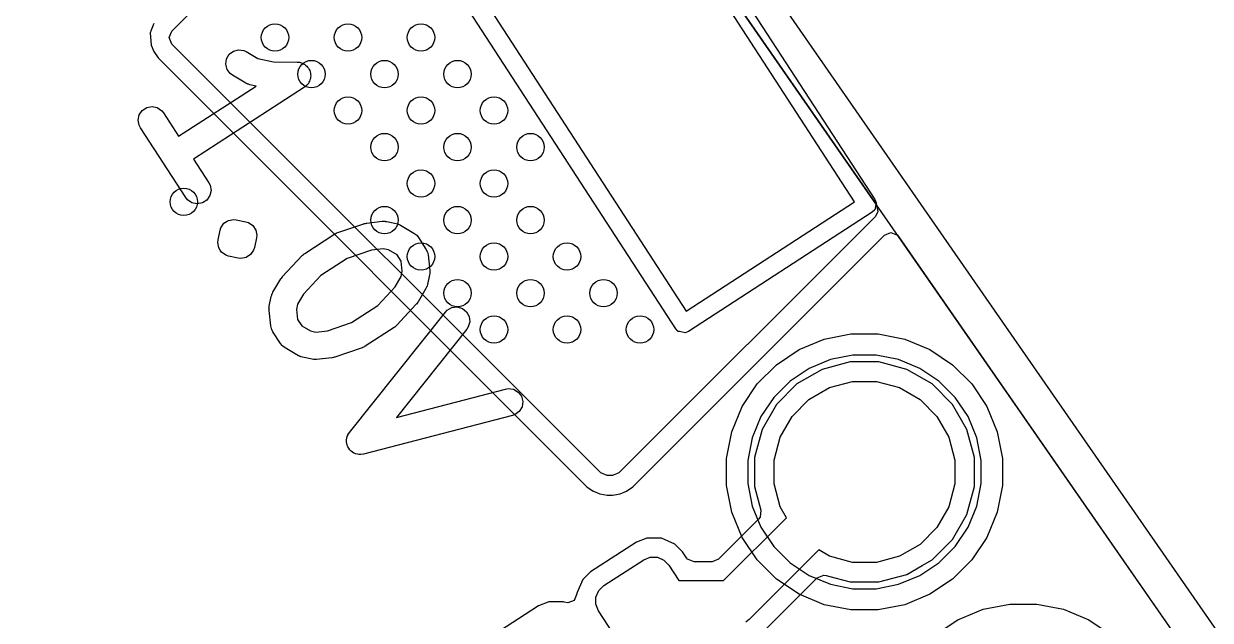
# Model space of a CAD drawing. Extents: x 94.3 to 177.3, y -118.1 to -62.3.
# Drawn here: x 151.62 to 158.12, y -74.79 to -71.52 of the extents above; entities that cross this region are included whole.
import ezdxf

# ---------------------------------------------------------------- set-up
doc = ezdxf.new("R2010")
doc.units = 0
doc.layers.add('BLACK', color=7, linetype='CONTINUOUS')

msp = doc.modelspace()

# ---------------------------------------------------------------- linework, layer by layer
at = {"layer": 'BLACK', "linetype": 'CONTINUOUS'}
for p, q in [((149.582148, -62.492976), (162.542148, -81.162976)), ((162.377852, -81.277024), (149.422749, -62.614078)), ((154.543714, -69.804112), (156.286558, -72.487857)), ((156.175459, -72.500387), (154.487078, -69.90051)), ((154.502509, -69.93279), (156.295746, -72.516103)), ((155.196286, -73.195888), (153.453441, -70.512143)), ((153.564541, -70.499612), (155.252921, -73.09949)), ((152.435352, -71.564647), (152.672747, -71.327252)), ((152.321389, -71.558866), (152.316179, -71.5749)), ((152.316179, -71.5749), (152.316179, -71.574904)), ((152.316179, -71.574904), (152.321392, -71.641139)), ((152.321395, -71.558852), (152.321389, -71.558866)), ((152.336034, -71.52351), (152.321395, -71.558852)), ((152.420709, -71.599999), (152.435352, -71.564647)), ((152.321392, -71.641139), (152.336038, -71.676497)), ((152.435354, -71.635354), (152.420709, -71.599999)), ((154.785355, -73.985355), (152.435354, -71.635354)), ((152.336038, -71.676497), (152.35934, -71.711368)), ((152.733796, -71.717121), (152.74862, -71.691889)), ((152.74862, -71.691889), (152.771971, -71.674251)), ((152.771971, -71.674251), (152.800294, -71.666893)), ((152.800294, -71.666893), (152.829277, -71.670932)), ((152.829277, -71.670932), (152.842623, -71.677102)), ((152.842623, -71.677102), (152.905574, -71.714087)), ((152.35934, -71.711368), (152.359345, -71.711374)), ((152.359345, -71.711374), (154.709335, -74.061364)), ((152.729757, -71.746104), (152.733796, -71.717121)), ((152.737115, -71.774427), (152.729757, -71.746104)), ((152.905574, -71.714087), (152.991799, -71.732414)), ((152.991799, -71.732414), (153.121719, -71.733979)), ((153.121719, -71.733979), (153.121775, -71.733985)), ((153.121775, -71.733985), (153.121798, -71.733981)), ((153.121798, -71.733981), (153.121864, -71.733995)), ((153.121864, -71.733995), (153.136333, -71.735597)), ((153.136333, -71.735597), (153.14316, -71.738521)), ((153.14316, -71.738521), (153.150421, -71.740065)), ((153.150421, -71.740065), (153.156473, -71.744224)), ((153.156473, -71.744224), (153.163232, -71.74712)), ((153.163232, -71.74712), (153.168421, -71.752436)), ((153.168421, -71.752436), (153.174538, -71.75664)), ((153.174538, -71.75664), (153.178538, -71.7628)), ((153.178538, -71.7628), (153.183673, -71.76806)), ((153.183673, -71.76806), (153.186432, -71.774955)), ((152.754753, -71.797778), (152.737115, -71.774427)), ((152.766639, -71.806432), (152.754753, -71.797778)), ((152.840085, -71.849583), (152.766639, -71.806432)), ((153.189725, -71.83858), (153.185564, -71.844633)), ((153.186432, -71.774955), (153.190477, -71.781183)), ((153.191267, -71.831321), (153.189725, -71.83858)), ((153.190477, -71.781183), (153.191815, -71.788406)), ((153.194194, -71.824491), (153.191267, -71.831321)), ((153.191815, -71.788406), (153.194546, -71.795229)), ((153.194282, -71.817138), (153.194194, -71.824491)), ((153.195809, -71.809956), (153.194282, -71.817138)), ((153.194546, -71.795229), (153.194456, -71.802658)), ((153.194456, -71.802658), (153.195809, -71.809956)), ((152.471932, -72.140937), (152.896163, -71.865437)), ((153.161664, -71.871875), (152.553628, -72.266737)), ((152.846835, -71.852703), (152.840085, -71.849583)), ((152.848471, -71.853828), (152.846835, -71.852703)), ((152.851015, -71.854636), (152.848471, -71.853828)), ((152.853431, -71.855753), (152.851015, -71.854636)), ((152.855391, -71.856026), (152.853431, -71.855753)), ((152.862484, -71.858279), (152.855391, -71.856026)), ((152.896163, -71.865437), (152.862484, -71.858279)), ((153.161708, -71.871839), (153.161664, -71.871875)), ((153.16173, -71.871831), (153.161708, -71.871839)), ((153.161779, -71.871782), (153.16173, -71.871831)), ((153.17315, -71.862697), (153.161779, -71.871782)), ((153.177355, -71.856577), (153.17315, -71.862697)), ((153.18267, -71.85139), (153.177355, -71.856577)), ((153.185564, -71.844633), (153.18267, -71.85139)), ((152.250397, -72.052007), (152.256482, -72.023383)), ((152.256482, -72.023383), (152.273057, -71.999266)), ((152.273057, -71.999266), (152.297599, -71.983328)), ((152.297599, -71.983328), (152.326373, -71.977995)), ((152.326373, -71.977995), (152.354997, -71.98408)), ((152.354997, -71.98408), (152.379114, -72.000655)), ((152.379114, -72.000655), (152.388291, -72.012141)), ((152.388291, -72.012141), (152.471932, -72.140937)), ((152.25573, -72.080781), (152.250397, -72.052007)), ((152.262491, -72.093837), (152.25573, -72.080781)), ((152.511469, -72.47723), (152.262491, -72.093837)), ((152.553628, -72.266737), (152.63727, -72.395534)), ((152.63727, -72.395534), (152.64403, -72.408591)), ((152.64403, -72.408591), (152.649363, -72.437364)), ((152.520647, -72.488717), (152.511469, -72.47723)), ((152.544764, -72.505292), (152.520647, -72.488717)), ((152.643279, -72.465988), (152.626704, -72.490105)), ((152.649363, -72.437364), (152.643279, -72.465988)), ((156.286558, -72.487857), (156.293787, -72.505977)), ((152.573387, -72.511376), (152.544764, -72.505292)), ((152.602161, -72.506043), (152.573387, -72.511376)), ((152.626704, -72.490105), (152.602161, -72.506043)), ((155.252921, -73.09949), (156.175459, -72.500387)), ((156.285831, -72.54341), (156.271857, -72.557023)), ((156.293787, -72.505977), (156.285831, -72.54341)), ((156.303877, -72.553498), (156.290027, -72.57997)), ((156.295746, -72.516103), (156.303877, -72.553498)), ((152.703393, -72.641623), (152.719969, -72.617506)), ((152.719969, -72.617506), (152.719969, -72.617505)), ((152.719969, -72.617505), (152.71997, -72.617505)), ((152.71997, -72.617505), (152.737041, -72.606419)), ((152.737041, -72.606419), (152.74451, -72.601568)), ((152.74451, -72.601568), (152.74451, -72.601567)), ((152.74451, -72.601567), (152.744512, -72.601567)), ((152.744512, -72.601567), (152.773285, -72.596234)), ((152.773285, -72.596234), (152.787897, -72.597867)), ((152.787897, -72.597867), (152.840595, -72.609069)), ((152.840595, -72.609069), (152.854607, -72.613521)), ((152.854607, -72.613521), (152.878724, -72.630096)), ((153.488938, -72.619245), (153.495327, -72.61788)), ((153.495327, -72.61788), (153.501655, -72.61638)), ((153.501655, -72.61638), (153.502195, -72.616413)), ((153.502195, -72.616413), (153.503316, -72.616174)), ((153.503316, -72.616174), (153.587964, -72.606626)), ((153.587964, -72.606626), (153.595401, -72.606521)), ((153.595401, -72.606521), (153.59735, -72.60616)), ((153.59735, -72.60616), (153.600002, -72.606456)), ((153.600002, -72.606456), (153.602665, -72.606419)), ((153.602665, -72.606419), (153.604566, -72.606966)), ((153.604566, -72.606966), (153.611962, -72.607793)), ((153.611962, -72.607793), (153.66466, -72.618994)), ((153.66466, -72.618994), (153.671751, -72.621246)), ((156.290027, -72.57997), (154.884645, -73.985355)), ((156.271857, -72.557023), (155.265452, -73.21059)), ((152.687741, -72.708333), (152.698942, -72.655635)), ((152.698942, -72.655635), (152.703393, -72.641623)), ((152.878724, -72.630096), (152.894662, -72.654638)), ((152.894662, -72.654638), (152.898034, -72.672834)), ((152.898034, -72.672834), (152.899995, -72.683412)), ((152.899995, -72.683412), (152.898362, -72.698024)), ((153.162582, -72.782585), (153.322329, -72.678843)), ((153.322329, -72.678843), (153.324606, -72.677663)), ((153.324606, -72.677663), (153.325435, -72.676932)), ((153.325435, -72.676932), (153.330468, -72.674628)), ((153.330468, -72.674628), (153.335386, -72.672083)), ((153.335386, -72.672083), (153.336473, -72.671881)), ((153.336473, -72.671881), (153.338804, -72.670815)), ((153.338804, -72.670815), (153.487349, -72.619772)), ((153.487349, -72.619772), (153.488462, -72.619508)), ((153.488462, -72.619508), (153.488938, -72.619245)), ((153.671751, -72.621246), (153.673713, -72.62152)), ((153.673713, -72.62152), (153.676131, -72.622637)), ((153.676131, -72.622637), (153.678672, -72.623445)), ((153.678672, -72.623445), (153.680304, -72.624567)), ((153.680304, -72.624567), (153.687058, -72.627689)), ((153.687058, -72.627689), (153.760505, -72.67084)), ((153.760505, -72.67084), (153.772391, -72.679494)), ((153.772391, -72.679494), (153.774015, -72.681645)), ((153.774015, -72.681645), (153.776236, -72.683171)), ((153.776236, -72.683171), (153.785414, -72.694657)), ((154.960659, -74.061369), (156.339554, -72.68247)), ((156.339554, -72.68247), (156.374909, -72.667826)), ((156.374909, -72.667826), (156.410264, -72.682471)), ((156.410264, -72.682471), (156.415983, -72.689314)), ((152.686108, -72.722942), (152.687741, -72.708333)), ((152.686108, -72.722944), (152.686108, -72.722942)), ((152.691441, -72.751717), (152.686108, -72.722944)), ((152.898362, -72.698024), (152.887161, -72.75072)), ((153.785414, -72.694657), (153.82691, -72.758557)), ((156.415983, -72.689314), (158.774891, -76.087524)), ((152.700059, -72.764988), (152.691441, -72.751717)), ((152.707379, -72.77626), (152.700059, -72.764988)), ((152.731496, -72.792836), (152.707379, -72.77626)), ((152.745509, -72.797287), (152.731496, -72.792836)), ((152.798207, -72.808488), (152.745509, -72.797287)), ((152.812819, -72.810121), (152.798207, -72.808488)), ((152.841592, -72.804788), (152.812819, -72.810121)), ((152.866134, -72.78885), (152.841592, -72.804788)), ((152.882709, -72.764733), (152.866134, -72.78885)), ((152.887161, -72.75072), (152.882709, -72.764733)), ((153.041497, -72.909312), (153.148546, -72.79437)), ((153.148546, -72.79437), (153.150467, -72.792675)), ((153.150467, -72.792675), (153.151095, -72.791762)), ((153.151095, -72.791762), (153.155423, -72.788304)), ((153.155423, -72.788304), (153.159573, -72.784644)), ((153.159573, -72.784644), (153.16058, -72.784184)), ((153.16058, -72.784184), (153.162582, -72.782585)), ((153.396281, -72.809672), (153.252021, -72.903356)), ((153.528309, -72.764305), (153.396281, -72.809672)), ((153.592679, -72.757045), (153.528309, -72.764305)), ((153.621568, -72.763185), (153.592679, -72.757045)), ((153.669254, -72.791201), (153.621568, -72.763185)), ((153.691466, -72.825403), (153.669254, -72.791201)), ((153.82691, -72.758557), (153.83367, -72.771613)), ((153.83367, -72.771613), (153.83416, -72.77426)), ((153.83416, -72.77426), (153.835465, -72.77662)), ((153.835465, -72.77662), (153.838536, -72.790998)), ((153.838536, -72.790998), (153.848084, -72.875646)), ((153.697664, -72.880361), (153.691466, -72.825403)), ((153.848084, -72.875646), (153.848188, -72.883083)), ((152.988565, -72.995879), (153.031716, -72.922435)), ((153.031716, -72.922435), (153.032388, -72.921511)), ((153.032388, -72.921511), (153.032579, -72.921001)), ((153.032579, -72.921001), (153.036542, -72.915806)), ((153.036542, -72.915806), (153.04037, -72.910549)), ((153.04037, -72.910549), (153.040802, -72.910222)), ((153.040802, -72.910222), (153.041497, -72.909312)), ((153.252021, -72.903356), (153.156876, -73.005516)), ((153.658708, -72.965103), (153.691524, -72.90925)), ((153.691524, -72.90925), (153.697664, -72.880361)), ((153.846917, -72.899644), (153.835716, -72.952342)), ((153.847743, -72.892248), (153.846917, -72.899644)), ((153.848291, -72.890347), (153.847743, -72.892248)), ((153.848188, -72.883083), (153.84855, -72.885032)), ((153.84855, -72.885032), (153.848253, -72.887684)), ((153.848253, -72.887684), (153.848291, -72.890347)), ((152.982121, -73.011188), (152.982395, -73.009225)), ((152.982395, -73.009225), (152.983513, -73.006805)), ((152.983513, -73.006805), (152.98432, -73.004267)), ((152.98432, -73.004267), (152.985441, -73.002635)), ((152.985441, -73.002635), (152.988565, -72.995879)), ((153.156876, -73.005516), (153.12406, -73.061371)), ((153.563565, -73.067262), (153.658708, -72.965103)), ((153.82702, -72.974742), (153.783869, -73.048187)), ((153.830142, -72.967988), (153.82702, -72.974742)), ((153.831265, -72.966355), (153.830142, -72.967988)), ((153.832072, -72.963814), (153.831265, -72.966355)), ((153.83319, -72.961396), (153.832072, -72.963814)), ((153.833463, -72.959433), (153.83319, -72.961396)), ((153.835716, -72.952342), (153.833463, -72.959433)), ((152.967841, -73.078373), (152.968668, -73.070977)), ((152.968668, -73.070977), (152.979869, -73.018279)), ((152.979869, -73.018279), (152.982121, -73.011188)), ((153.12406, -73.061371), (153.11792, -73.090258)), ((153.419303, -73.160948), (153.563565, -73.067262)), ((153.774088, -73.061309), (153.667039, -73.176251)), ((153.774782, -73.060398), (153.774088, -73.061309)), ((153.775215, -73.060072), (153.774782, -73.060398)), ((153.779058, -73.054793), (153.775215, -73.060072)), ((153.783006, -73.049619), (153.779058, -73.054793)), ((153.783194, -73.049112), (153.783006, -73.049619)), ((153.783869, -73.048187), (153.783194, -73.049112)), ((152.967035, -73.085589), (152.967331, -73.082934)), ((152.967396, -73.08754), (152.967035, -73.085589)), ((152.967294, -73.080274), (152.967841, -73.078373)), ((152.967331, -73.082934), (152.967294, -73.080274)), ((152.967502, -73.094976), (152.967396, -73.08754)), ((152.977049, -73.179623), (152.967502, -73.094976)), ((153.11792, -73.090258), (153.124119, -73.145218)), ((153.407896, -73.763449), (153.933597, -73.104092)), ((153.933597, -73.104092), (153.943845, -73.093549)), ((153.943845, -73.093549), (153.969456, -73.079391)), ((153.969456, -73.079391), (153.998534, -73.076111)), ((153.998534, -73.076111), (154.026655, -73.084209)), ((154.026655, -73.084209), (154.049537, -73.102453)), ((154.049537, -73.102453), (154.063695, -73.128063)), ((154.063695, -73.128063), (154.066974, -73.157142)), ((152.98012, -73.194001), (152.977049, -73.179623)), ((152.981423, -73.196359), (152.98012, -73.194001)), ((152.981915, -73.199009), (152.981423, -73.196359)), ((152.988676, -73.212065), (152.981915, -73.199009)), ((153.124119, -73.145218), (153.146329, -73.179418)), ((153.146329, -73.179418), (153.194015, -73.207435)), ((153.287277, -73.206314), (153.419303, -73.160948)), ((153.653003, -73.188036), (153.493256, -73.291777)), ((153.655007, -73.186434), (153.653003, -73.188036)), ((153.656012, -73.185976), (153.655007, -73.186434)), ((153.660161, -73.182316), (153.656012, -73.185976)), ((153.66449, -73.178858), (153.660161, -73.182316)), ((153.665116, -73.177946), (153.66449, -73.178858)), ((153.667039, -73.176251), (153.665116, -73.177946)), ((154.050882, -73.197602), (153.665448, -73.68103)), ((154.058877, -73.185263), (154.050882, -73.197602)), ((154.066974, -73.157142), (154.058877, -73.185263)), ((155.209899, -73.209862), (155.196286, -73.195888)), ((153.030172, -73.275963), (152.988676, -73.212065)), ((153.194015, -73.207435), (153.222904, -73.213575)), ((153.222904, -73.213575), (153.287277, -73.206314)), ((155.216461, -73.211256), (155.209899, -73.209862)), ((155.247332, -73.217819), (155.216461, -73.211256)), ((155.265452, -73.21059), (155.247332, -73.217819)), ((155.871738, -73.30974), (156.009384, -73.252725)), ((156.009384, -73.252725), (156.155507, -73.22366)), ((156.155507, -73.22366), (156.304493, -73.22366)), ((156.304493, -73.22366), (156.450616, -73.252725)), ((156.450616, -73.252725), (156.588262, -73.30974)), ((153.03935, -73.28745), (153.030172, -73.275963)), ((153.041569, -73.288975), (153.03935, -73.28745)), ((153.043194, -73.291126), (153.041569, -73.288975)), ((153.05508, -73.29978), (153.043194, -73.291126)), ((153.128526, -73.342931), (153.05508, -73.29978)), ((153.476781, -73.299806), (153.328235, -73.350849)), ((153.479111, -73.298739), (153.476781, -73.299806)), ((153.4802, -73.298538), (153.479111, -73.298739)), ((153.485115, -73.295992), (153.4802, -73.298538)), ((153.49015, -73.293689), (153.485115, -73.295992)), ((153.490979, -73.292955), (153.49015, -73.293689)), ((153.493256, -73.291777), (153.490979, -73.292955)), ((155.747861, -73.392512), (155.871738, -73.30974)), ((156.588262, -73.30974), (156.712139, -73.392512)), ((153.135276, -73.346051), (153.128526, -73.342931)), ((153.136912, -73.347176), (153.135276, -73.346051)), ((153.139456, -73.347984), (153.136912, -73.347176)), ((153.141872, -73.349101), (153.139456, -73.347984)), ((153.143832, -73.349374), (153.141872, -73.349101)), ((153.150925, -73.351627), (153.143832, -73.349374)), ((153.203623, -73.362828), (153.150925, -73.351627)), ((153.211019, -73.363654), (153.203623, -73.362828)), ((153.21292, -73.364202), (153.211019, -73.363654)), ((153.21558, -73.364164), (153.21292, -73.364202)), ((153.218235, -73.364461), (153.21558, -73.364164)), ((153.220186, -73.364099), (153.218235, -73.364461)), ((153.227622, -73.363994), (153.220186, -73.364099)), ((153.312268, -73.354447), (153.227622, -73.363994)), ((153.313384, -73.354208), (153.312268, -73.354447)), ((153.313928, -73.354242), (153.313384, -73.354208)), ((153.320274, -73.352736), (153.313928, -73.354242)), ((153.326646, -73.351376), (153.320274, -73.352736)), ((153.327121, -73.351113), (153.326646, -73.351376)), ((153.328235, -73.350849), (153.327121, -73.351113)), ((155.642512, -73.497861), (155.747861, -73.392512)), ((156.043319, -73.364595), (155.926846, -73.412839)), ((156.150677, -73.3775), (155.997442, -73.418559)), ((156.166965, -73.34), (156.043319, -73.364595)), ((156.150679, -73.3775), (156.150677, -73.3775)), ((156.309321, -73.3775), (156.150679, -73.3775)), ((156.293035, -73.34), (156.166965, -73.34)), ((156.416681, -73.364595), (156.293035, -73.34)), ((156.309322, -73.3775), (156.309321, -73.3775)), ((156.462557, -73.418559), (156.309322, -73.3775)), ((156.533154, -73.412839), (156.416681, -73.364595)), ((156.712139, -73.392512), (156.817488, -73.497861)), ((155.926846, -73.412839), (155.822024, -73.482879)), ((155.997442, -73.418559), (155.860058, -73.497877)), ((156.599941, -73.497877), (156.462557, -73.418559)), ((156.637976, -73.482879), (156.533154, -73.412839)), ((153.665448, -73.68103), (154.263852, -73.525548)), ((154.263852, -73.525548), (154.278377, -73.523263)), ((154.278377, -73.523263), (154.30736, -73.527303)), ((154.30736, -73.527303), (154.332591, -73.542127)), ((155.55974, -73.621738), (155.642512, -73.497861)), ((155.822024, -73.482879), (155.732879, -73.572024)), ((155.860051, -73.497883), (155.747883, -73.610051)), ((155.860058, -73.497877), (155.860051, -73.497883)), ((155.925619, -73.583323), (156.038658, -73.51806)), ((156.038658, -73.51806), (156.164737, -73.484278)), ((156.164737, -73.484278), (156.295263, -73.484278)), ((156.295263, -73.484278), (156.421342, -73.51806)), ((156.421342, -73.51806), (156.534381, -73.583323)), ((156.599948, -73.497883), (156.599941, -73.497877)), ((156.712116, -73.610051), (156.599948, -73.497883)), ((156.727121, -73.572024), (156.637976, -73.482879)), ((156.817488, -73.497861), (156.90026, -73.621738)), ((154.332591, -73.542127), (154.350229, -73.565478)), ((154.350229, -73.565478), (154.357588, -73.593801)), ((154.357588, -73.593801), (154.353548, -73.622785)), ((155.732879, -73.572024), (155.662839, -73.676846)), ((155.833323, -73.675619), (155.925619, -73.583323)), ((156.534381, -73.583323), (156.626677, -73.675619)), ((156.797161, -73.676846), (156.727121, -73.572024)), ((154.338725, -73.648015), (154.315374, -73.665653)), ((154.353548, -73.622785), (154.338725, -73.648015)), ((155.502725, -73.759384), (155.55974, -73.621738)), ((155.747877, -73.610058), (155.668559, -73.747442)), ((155.747883, -73.610051), (155.747877, -73.610058)), ((156.712122, -73.610058), (156.712116, -73.610051)), ((156.79144, -73.747442), (156.712122, -73.610058)), ((156.90026, -73.621738), (156.957275, -73.759384)), ((154.301574, -73.670728), (153.4854, -73.882794)), ((154.315374, -73.665653), (154.301574, -73.670728)), ((155.662839, -73.676846), (155.614595, -73.793319)), ((155.76806, -73.788658), (155.833323, -73.675619)), ((156.626677, -73.675619), (156.69194, -73.788658)), ((156.845405, -73.793319), (156.797161, -73.676846)), ((153.394404, -73.794877), (153.395704, -73.785557)), ((153.395704, -73.785557), (153.398419, -73.780934)), ((153.398419, -73.780934), (153.399902, -73.775788)), ((153.399902, -73.775788), (153.407896, -73.763449)), ((155.47366, -73.905507), (155.502725, -73.759384)), ((155.668559, -73.747442), (155.6275, -73.900677)), ((155.734278, -73.914737), (155.76806, -73.788658)), ((156.69194, -73.788658), (156.725722, -73.914737)), ((156.791441, -73.747444), (156.79144, -73.747442)), ((156.8325, -73.900679), (156.791441, -73.747444)), ((156.957275, -73.759384), (156.98634, -73.905507)), ((153.391664, -73.814541), (153.392404, -73.809231)), ((153.394029, -73.823643), (153.391664, -73.814541)), ((153.391804, -73.803909), (153.394404, -73.794877)), ((153.392404, -73.809231), (153.391804, -73.803909)), ((153.395083, -73.832987), (153.394029, -73.823643)), ((153.397676, -73.837678), (153.395083, -73.832987)), ((153.399024, -73.842864), (153.397676, -73.837678)), ((153.404689, -73.850364), (153.399024, -73.842864)), ((153.409241, -73.858598), (153.404689, -73.850364)), ((155.614595, -73.793319), (155.59, -73.916965)), ((156.87, -73.916965), (156.845405, -73.793319)), ((153.413433, -73.86194), (153.409241, -73.858598)), ((153.416662, -73.866215), (153.413433, -73.86194)), ((153.42477, -73.870979), (153.416662, -73.866215)), ((153.432123, -73.876841), (153.42477, -73.870979)), ((153.437269, -73.878323), (153.432123, -73.876841)), ((153.441892, -73.881039), (153.437269, -73.878323)), ((153.451212, -73.882338), (153.441892, -73.881039)), ((153.460244, -73.884939), (153.451212, -73.882338)), ((153.465566, -73.884338), (153.460244, -73.884939)), ((153.470876, -73.885079), (153.465566, -73.884338)), ((153.4854, -73.882794), (153.470876, -73.885079)), ((155.47366, -73.916965), (155.47366, -73.905507)), ((155.47366, -74.054493), (155.47366, -73.916965)), ((155.59, -73.916965), (155.59, -74.043035)), ((155.6275, -73.900677), (155.6275, -74.059322)), ((155.734278, -74.045263), (155.734278, -73.914737)), ((156.725722, -73.914737), (156.725722, -74.045263)), ((156.8325, -74.059321), (156.8325, -73.900679)), ((156.87, -74.043035), (156.87, -73.916965)), ((156.98634, -73.905507), (156.98634, -74.054493)), ((154.82071, -74), (154.785355, -73.985355)), ((154.84929, -74), (154.82071, -74)), ((154.884645, -73.985355), (154.84929, -74)), ((155.59, -74.043035), (155.614595, -74.166681)), ((155.76806, -74.171342), (155.734278, -74.045263)), ((156.725722, -74.045263), (156.69194, -74.171342)), ((156.845405, -74.166681), (156.87, -74.043035)), ((154.709335, -74.061364), (154.70934, -74.061368)), ((154.70934, -74.061368), (154.744211, -74.08467)), ((154.744211, -74.08467), (154.744213, -74.084671)), ((154.744213, -74.084671), (154.744215, -74.084672)), ((154.744215, -74.084672), (154.77957, -74.099317)), ((154.77957, -74.099317), (154.800279, -74.103436)), ((154.800279, -74.103436), (154.820703, -74.107499)), ((154.820703, -74.107499), (154.820708, -74.107499)), ((154.820708, -74.107499), (154.82071, -74.1075)), ((154.82071, -74.1075), (154.820711, -74.1075)), ((154.820711, -74.1075), (154.849289, -74.1075)), ((154.849289, -74.1075), (154.84929, -74.1075)), ((154.84929, -74.1075), (154.849292, -74.107499)), ((154.849292, -74.107499), (154.849296, -74.107499)), ((154.849296, -74.107499), (154.859365, -74.105495)), ((154.859365, -74.105495), (154.89043, -74.099317)), ((154.89043, -74.099317), (154.925785, -74.084672)), ((154.925785, -74.084672), (154.960659, -74.061369)), ((155.502725, -74.200616), (155.47366, -74.054493)), ((155.6275, -74.059322), (155.662598, -74.190311)), ((156.791441, -74.212556), (156.8325, -74.059321)), ((156.98634, -74.054493), (156.957275, -74.200616)), ((155.614595, -74.166681), (155.662839, -74.283154)), ((155.802401, -74.230822), (155.76806, -74.171342)), ((156.69194, -74.171342), (156.626677, -74.284381)), ((156.797161, -74.283154), (156.845405, -74.166681)), ((155.649657, -74.238607), (155.430411, -74.457855)), ((155.458224, -74.575), (155.802401, -74.230822)), ((155.55974, -74.338262), (155.502725, -74.200616)), ((155.657603, -74.228252), (155.649657, -74.238607)), ((155.662598, -74.190311), (155.657603, -74.228252)), ((156.71212, -74.349944), (156.791441, -74.212556)), ((156.957275, -74.200616), (156.90026, -74.338262)), ((155.662839, -74.283154), (155.732879, -74.387976)), ((156.626677, -74.284381), (156.534381, -74.376677)), ((156.727121, -74.387976), (156.797161, -74.283154)), ((154.981003, -74.364635), (154.729493, -74.527967)), ((155.036934, -74.342321), (154.981003, -74.364635)), ((155.036938, -74.34232), (155.036934, -74.342321)), ((155.117491, -74.343375), (155.036938, -74.34232)), ((155.191508, -74.375174), (155.117491, -74.343375)), ((155.642512, -74.462139), (155.55974, -74.338262)), ((156.599944, -74.46212), (156.71212, -74.349944)), ((156.90026, -74.338262), (156.817488, -74.462139)), ((155.233532, -74.418314), (155.191508, -74.375174)), ((155.233533, -74.418316), (155.233532, -74.418314)), ((155.233534, -74.418317), (155.233533, -74.418316)), ((155.233535, -74.418318), (155.233534, -74.418317)), ((155.253936, -74.449732), (155.233535, -74.418318)), ((155.979177, -74.407598), (155.598388, -74.788388)), ((155.732879, -74.387976), (155.822024, -74.477121)), ((156.038658, -74.44194), (155.979177, -74.407598)), ((156.534381, -74.376677), (156.421342, -74.44194)), ((156.637976, -74.477121), (156.727121, -74.387976)), ((154.802045, -74.603069), (155.020099, -74.461463)), ((155.020099, -74.461463), (155.056339, -74.447005)), ((155.056339, -74.447005), (155.095355, -74.447515)), ((155.095355, -74.447515), (155.131204, -74.462918)), ((155.131204, -74.462918), (155.15843, -74.490866)), ((155.15843, -74.490866), (155.213067, -74.575)), ((155.260514, -74.457855), (155.253936, -74.449732)), ((155.295869, -74.4725), (155.260514, -74.457855)), ((155.395057, -74.4725), (155.295869, -74.4725)), ((155.430411, -74.457855), (155.395057, -74.4725)), ((155.747861, -74.567488), (155.642512, -74.462139)), ((155.822024, -74.477121), (155.926846, -74.547161)), ((156.164737, -74.475722), (156.038658, -74.44194)), ((156.295263, -74.475722), (156.164737, -74.475722)), ((156.421342, -74.44194), (156.295263, -74.475722)), ((156.462556, -74.541441), (156.546636, -74.492897)), ((156.533154, -74.547161), (156.637976, -74.477121)), ((156.546636, -74.492897), (156.599941, -74.462122)), ((156.599941, -74.462121), (156.599944, -74.46212)), ((156.599941, -74.462122), (156.599941, -74.462121)), ((156.817488, -74.462139), (156.712139, -74.567488)), ((154.729493, -74.527967), (154.686352, -74.569992)), ((155.638868, -74.892865), (155.971391, -74.560341)), ((155.871738, -74.65026), (155.747861, -74.567488)), ((155.926846, -74.547161), (156.043319, -74.595405)), ((155.971391, -74.560341), (156.006745, -74.545697)), ((156.006745, -74.545697), (156.019686, -74.547401)), ((156.019686, -74.547401), (156.067984, -74.560342)), ((156.067984, -74.560342), (156.150679, -74.5825)), ((156.309321, -74.5825), (156.462556, -74.541441)), ((156.416681, -74.595405), (156.533154, -74.547161)), ((156.712139, -74.567488), (156.588262, -74.65026)), ((154.686352, -74.569992), (154.654554, -74.644008)), ((154.758694, -74.666145), (154.774097, -74.630295)), ((154.774097, -74.630295), (154.802045, -74.603069)), ((155.213067, -74.575), (155.458224, -74.575)), ((156.043319, -74.595405), (156.166965, -74.62)), ((156.150679, -74.5825), (156.150683, -74.5825)), ((156.150683, -74.5825), (156.309317, -74.5825)), ((156.166965, -74.62), (156.293035, -74.62)), ((156.293035, -74.62), (156.416681, -74.595405)), ((156.309317, -74.5825), (156.309321, -74.5825)), ((154.500184, -74.690889), (154.444253, -74.713203)), ((154.500188, -74.690888), (154.500184, -74.690889)), ((154.580742, -74.691943), (154.500188, -74.690888)), ((154.580745, -74.691944), (154.580742, -74.691943)), ((154.584768, -74.693672), (154.580745, -74.691944)), ((154.603845, -74.697727), (154.584768, -74.693672)), ((154.63939, -74.683547), (154.603845, -74.697727)), ((154.654497, -74.648387), (154.63939, -74.683547)), ((154.654554, -74.644008), (154.654497, -74.648387)), ((154.758184, -74.70516), (154.758694, -74.666145)), ((156.009384, -74.707275), (155.871738, -74.65026)), ((156.588262, -74.65026), (156.450616, -74.707275)), ((154.444253, -74.713203), (154.192743, -74.876535)), ((154.772642, -74.7414), (154.758184, -74.70516)), ((154.88157, -74.909134), (154.772642, -74.7414)), ((156.155507, -74.73634), (156.009384, -74.707275)), ((156.304493, -74.73634), (156.155507, -74.73634)), ((156.450616, -74.707275), (156.304493, -74.73634)), ((156.741738, -74.78974), (156.879384, -74.732725)), ((156.879384, -74.732725), (157.025507, -74.70366)), ((157.025507, -74.70366), (157.174493, -74.70366)), ((157.174493, -74.70366), (157.320616, -74.732725)), ((157.320616, -74.732725), (157.458262, -74.78974)), ((155.598388, -74.788388), (155.579451, -74.803928)), ((156.617861, -74.872512), (156.741738, -74.78974)), ((157.458262, -74.78974), (157.582139, -74.872512))]:
    msp.add_line(p, q, dxfattribs=at)
at = {"layer": 'BLACK'}
for centre in [(153, -71.6), (153.4, -71.6), (153.8, -71.6), (153.2, -71.8), (153.6, -71.8), (154, -71.8), (153.4, -72), (153.8, -72), (154.2, -72), (153.6, -72.2), (154, -72.2), (154.4, -72.2), (153.8, -72.4), (154.2, -72.4), (152.5, -72.5), (153.6, -72.6), (154, -72.6), (154.4, -72.6), (153.8, -72.8), (154.2, -72.8), (154.6, -72.8), (154, -73), (154.4, -73), (154.8, -73), (154.2, -73.2), (154.6, -73.2), (155, -73.2)]:
    msp.add_circle(centre, 0.075, dxfattribs=at)

doc.saveas('drawing.dxf')
